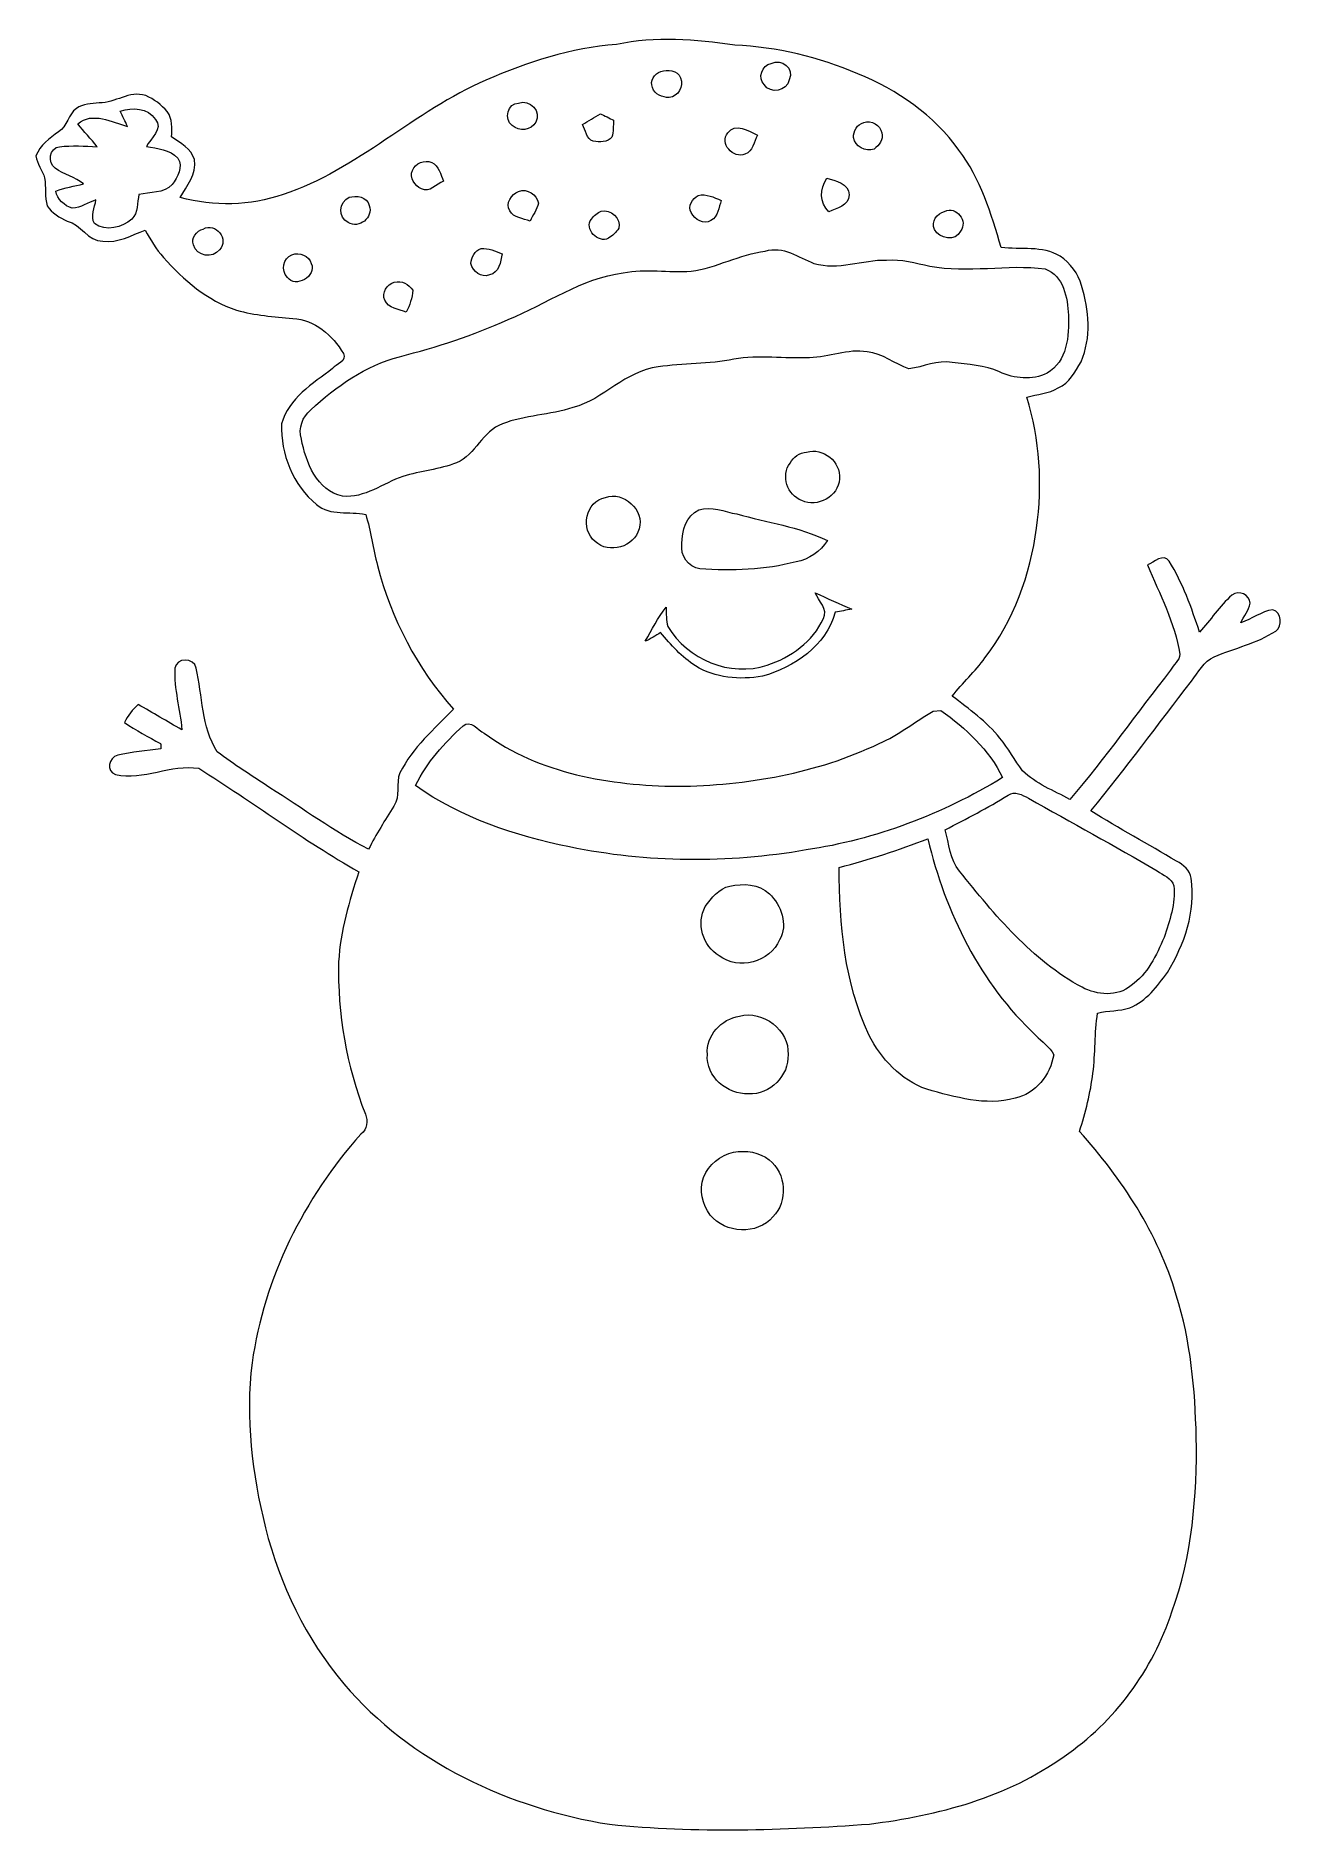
# Model space of a CAD drawing. Header units: centimetres. Extents: x -11.1 to 11.2, y -16.1 to 16.1.
import ezdxf

# ---------------------------------------------------------------- set-up
doc = ezdxf.new("R2010")
doc.units = ezdxf.units.CM
doc.header["$MEASUREMENT"] = 0
doc.layers.add('Layer 1', color=7, linetype='Continuous')

msp = doc.modelspace()

# ---------------------------------------------------------------- linework, layer by layer
at = {"layer": 'Layer 1', "color": 254, "lineweight": 9}
for points, knots in [([(-0.74753, 15.92525), (-0.04832, 16.07836), (0.66817, 16.01768), (1.36879, 15.91114), (1.36879, 15.91114), (2.12691, 15.88645), (2.87197, 15.69171), (3.57118, 15.40314), (3.57118, 15.40314), (4.27709, 15.11457), (4.93255, 14.6609), (5.37987, 14.03542), (5.37987, 14.03542), (5.76616, 13.52319), (5.95737, 12.90053), (6.13552, 12.2927), (6.13552, 12.2927), (6.48336, 12.25107), (6.87353, 12.32868), (7.18892, 12.13818), (7.18892, 12.13818), (7.37412, 12.01542), (7.51241, 11.82386), (7.57485, 11.61078), (7.57485, 11.61078), (7.70962, 11.17334), (7.75089, 10.67839), (7.56427, 10.25012), (7.56427, 10.25012), (7.4602, 10.07055), (7.35578, 9.86806), (7.15505, 9.77951), (7.15505, 9.77951), (6.98466, 9.67791), (6.7811, 9.67156), (6.59519, 9.61441), (6.59519, 9.61441), (6.82979, 8.85947), (6.876, 8.05302), (6.76876, 7.27161), (6.76876, 7.27161), (6.6534, 6.43941), (6.362, 5.6185), (5.84448, 4.94928), (5.84448, 4.94928), (5.66844, 4.70551), (5.44478, 4.50195), (5.25957, 4.26595), (5.25957, 4.26595), (5.56226, 4.0377), (5.87376, 3.81086), (6.11294, 3.51277), (6.11294, 3.51277), (6.26781, 3.33285), (6.37294, 3.1173), (6.51934, 2.93104), (6.51934, 2.93104), (6.76135, 2.70032), (7.07285, 2.57155), (7.36566, 2.41986), (7.36566, 2.41986), (8.00348, 3.1614), (8.56122, 3.96644), (9.16694, 4.73338), (9.16694, 4.73338), (9.21351, 4.82863), (9.32745, 4.90236), (9.3338, 5.01489), (9.3338, 5.01489), (9.24032, 5.5811), (8.97185, 6.09157), (8.75207, 6.61509), (8.75207, 6.61509), (8.86355, 6.65566), (9.03923, 6.8324), (9.13872, 6.68212), (9.13872, 6.68212), (9.38672, 6.29054), (9.53983, 5.84921), (9.68341, 5.41106), (9.68341, 5.41106), (9.88625, 5.62167), (10.03654, 5.88414), (10.26337, 6.07076), (10.26337, 6.07076), (10.39073, 6.17306), (10.57876, 6.07852), (10.59216, 5.92718), (10.59216, 5.92718), (10.56323, 5.79947), (10.4761, 5.6947), (10.41965, 5.57899), (10.41965, 5.57899), (10.61615, 5.64284), (10.78584, 5.78148), (10.99221, 5.81252), (10.99221, 5.81252), (11.15167, 5.77407), (11.17742, 5.51937), (11.04548, 5.43082), (11.04548, 5.43082), (10.7107, 5.2121), (10.31241, 5.12602), (9.94799, 4.97185), (9.94799, 4.97185), (9.75502, 4.89177), (9.66471, 4.68893), (9.53806, 4.53617), (9.53806, 4.53617), (8.94116, 3.76077), (8.3619, 2.9716), (7.74066, 2.2156), (7.74066, 2.2156), (8.24019, 1.89528), (8.76654, 1.61976), (9.27383, 1.31249), (9.27383, 1.31249), (9.39554, 1.25111), (9.51337, 1.14986), (9.53277, 1.00699), (9.53277, 1.00699), (9.6252, 0.41644), (9.41071, -0.17764), (9.11014, -0.67753), (9.11014, -0.67753), (8.92846, -0.92553), (8.73232, -1.19047), (8.43634, -1.30865), (8.43634, -1.30865), (8.25183, -1.37568), (8.04758, -1.34887), (7.86096, -1.40637), (7.86096, -1.40637), (7.80381, -1.76091), (7.8218, -2.12357), (7.77664, -2.47987), (7.77664, -2.47987), (7.73396, -2.83441), (7.64576, -3.1819), (7.53605, -3.52127), (7.53605, -3.52127), (8.29699, -4.37005), (8.94328, -5.34972), (9.26819, -6.45074), (9.26819, -6.45074), (9.52642, -7.27095), (9.60333, -8.13384), (9.6252, -8.98933), (9.6252, -8.98933), (9.64284, -10.04448), (9.55006, -11.11799), (9.18952, -12.11705), (9.18952, -12.11705), (8.84627, -13.15422), (8.16823, -14.08979), (7.25947, -14.70221), (7.25947, -14.70221), (6.24735, -15.43528), (5.00487, -15.7616), (3.78073, -15.9133), (3.78073, -15.9133), (2.2345, -16.02548), (0.67628, -16.07487), (-0.86853, -15.91788), (-0.86853, -15.91788), (-2.66276, -15.63213), (-4.433, -14.81157), (-5.6208, -13.4054), (-5.6208, -13.4054), (-6.30095, -12.60248), (-6.76803, -11.62987), (-7.02485, -10.61246), (-7.02485, -10.61246), (-7.26651, -9.65149), (-7.38539, -8.64784), (-7.26333, -7.66006), (-7.26333, -7.66006), (-7.04955, -6.13923), (-6.33482, -4.71295), (-5.31917, -3.56925), (-5.31917, -3.56925), (-5.20099, -3.48211), (-5.1897, -3.3403), (-5.23698, -3.21259), (-5.23698, -3.21259), (-5.57458, -2.34793), (-5.73792, -1.41519), (-5.7164, -0.48738), (-5.7164, -0.48738), (-5.68571, 0.06613), (-5.52343, 0.59988), (-5.35516, 1.12411), (-5.35516, 1.12411), (-6.34505, 1.68467), (-7.25592, 2.37082), (-8.21724, 2.97513), (-8.21724, 2.97513), (-8.71572, 3.05839), (-9.20784, 2.75077), (-9.70808, 2.86224), (-9.70808, 2.86224), (-9.88059, 2.91869), (-9.82908, 3.17234), (-9.66822, 3.20938), (-9.66822, 3.20938), (-9.41563, 3.27217), (-9.15281, 3.28593), (-8.89563, 3.3265), (-8.89563, 3.3265), (-8.89705, 3.34978), (-8.89916, 3.39705), (-8.90022, 3.42034), (-8.90022, 3.42034), (-9.12247, 3.53287), (-9.33872, 3.65599), (-9.54475, 3.79534), (-9.54475, 3.79534), (-9.48901, 3.92093), (-9.40293, 4.02747), (-9.30168, 4.11778), (-9.30168, 4.11778), (-9.04027, 3.96891), (-8.78345, 3.81298), (-8.52098, 3.66622), (-8.52098, 3.66622), (-8.5485, 4.03452), (-8.66739, 4.39295), (-8.6441, 4.76548), (-8.6441, 4.76548), (-8.62893, 4.95915), (-8.29309, 4.95986), (-8.26346, 4.76971), (-8.26346, 4.76971), (-8.15127, 4.27053), (-8.16891, 3.71808), (-7.88881, 3.27111), (-7.88881, 3.27111), (-7.58648, 3.03969), (-7.26016, 2.84143), (-6.94513, 2.62694), (-6.94513, 2.62694), (-6.35952, 2.25652), (-5.7986, 1.84236), (-5.17912, 1.52839), (-5.17912, 1.52839), (-5.04683, 1.79544), (-4.88526, 2.04627), (-4.72827, 2.29921), (-4.72827, 2.29921), (-4.6055, 2.47384), (-4.69934, 2.70632), (-4.61962, 2.89435), (-4.61962, 2.89435), (-4.39454, 3.34484), (-4.00613, 3.67963), (-3.6583, 4.03241), (-3.6583, 4.03241), (-4.31235, 4.76195), (-4.7759, 5.65272), (-5.01861, 6.60098), (-5.01861, 6.60098), (-5.10433, 6.90296), (-5.13608, 7.21834), (-5.23204, 7.51679), (-5.23204, 7.51679), (-5.52167, 7.58206), (-5.86633, 7.48187), (-6.10904, 7.696), (-6.10904, 7.696), (-6.53202, 8.03397), (-6.75533, 8.60476), (-6.73805, 9.13887), (-6.73805, 9.13887), (-6.61175, 9.59571), (-6.17607, 9.855), (-5.82435, 10.12841), (-5.82435, 10.12841), (-5.76262, 10.20425), (-5.55553, 10.26528), (-5.63103, 10.39793), (-5.63103, 10.39793), (-5.82365, 10.71931), (-6.14326, 11.00859), (-6.53696, 11.02305), (-6.53696, 11.02305), (-6.87457, 11.04916), (-7.21359, 11.08338), (-7.54167, 11.17122), (-7.54167, 11.17122), (-8.0652, 11.33949), (-8.48923, 11.71379), (-8.84942, 12.11702), (-8.84942, 12.11702), (-8.98348, 12.26095), (-9.07908, 12.43416), (-9.17609, 12.6035), (-9.17609, 12.6035), (-9.41845, 12.51283), (-9.66681, 12.36925), (-9.93457, 12.40382), (-9.93457, 12.40382), (-10.21114, 12.40559), (-10.31592, 12.7118), (-10.57203, 12.76401), (-10.57203, 12.76401), (-10.70574, 12.82857), (-10.84755, 12.90724), (-10.92658, 13.03706), (-10.92658, 13.03706), (-10.98161, 13.19757), (-10.94598, 13.37255), (-10.97632, 13.5373), (-10.97632, 13.5373), (-11.00807, 13.67629), (-11.11214, 13.78953), (-11.13013, 13.93241), (-11.13013, 13.93241), (-11.05605, 14.12079), (-10.88883, 14.25379), (-10.72514, 14.3628), (-10.72514, 14.3628), (-10.56745, 14.45946), (-10.55581, 14.67642), (-10.40623, 14.78155), (-10.40623, 14.78155), (-10.29052, 14.86939), (-10.13565, 14.85739), (-10.00018, 14.88103), (-10.00018, 14.88103), (-9.7109, 14.87327), (-9.46255, 15.10787), (-9.16692, 15.01015), (-9.16692, 15.01015), (-9.01981, 14.94841), (-8.88364, 14.84822), (-8.78204, 14.72475), (-8.78204, 14.72475), (-8.68326, 14.59493), (-8.69702, 14.42453), (-8.70337, 14.27143), (-8.70337, 14.27143), (-8.54991, 14.15607), (-8.34953, 14.06717), (-8.29662, 13.86503), (-8.29662, 13.86503), (-8.25182, 13.60503), (-8.43067, 13.39795), (-8.54815, 13.18664), (-8.54815, 13.18664), (-7.94666, 13.02436), (-7.30037, 13.03494), (-6.71088, 13.24202), (-6.71088, 13.24202), (-5.3735, 13.68017), (-4.3635, 14.73745), (-3.08045, 15.28813), (-3.08045, 15.28813), (-2.33891, 15.61128), (-1.55892, 15.86528), (-0.74753, 15.92525), (-0.74753, 15.92525), (-0.74753, 15.92525), (-0.74753, 15.92525), (-0.74753, 15.92525)], [0, 0, 0, 0, 0.01086957, 0.01086957, 0.01086957, 0.01086957, 0.02173913, 0.02173913, 0.02173913, 0.02173913, 0.0326087, 0.0326087, 0.0326087, 0.0326087, 0.04347826, 0.04347826, 0.04347826, 0.04347826, 0.05434783, 0.05434783, 0.05434783, 0.05434783, 0.06521739, 0.06521739, 0.06521739, 0.06521739, 0.07608696, 0.07608696, 0.07608696, 0.07608696, 0.08695652, 0.08695652, 0.08695652, 0.08695652, 0.09782609, 0.09782609, 0.09782609, 0.09782609, 0.10869565, 0.10869565, 0.10869565, 0.10869565, 0.11956522, 0.11956522, 0.11956522, 0.11956522, 0.13043478, 0.13043478, 0.13043478, 0.13043478, 0.14130435, 0.14130435, 0.14130435, 0.14130435, 0.15217391, 0.15217391, 0.15217391, 0.15217391, 0.16304348, 0.16304348, 0.16304348, 0.16304348, 0.17391304, 0.17391304, 0.17391304, 0.17391304, 0.18478261, 0.18478261, 0.18478261, 0.18478261, 0.19565217, 0.19565217, 0.19565217, 0.19565217, 0.20652174, 0.20652174, 0.20652174, 0.20652174, 0.2173913, 0.2173913, 0.2173913, 0.2173913, 0.22826087, 0.22826087, 0.22826087, 0.22826087, 0.23913043, 0.23913043, 0.23913043, 0.23913043, 0.25, 0.25, 0.25, 0.25, 0.26086957, 0.26086957, 0.26086957, 0.26086957, 0.27173913, 0.27173913, 0.27173913, 0.27173913, 0.2826087, 0.2826087, 0.2826087, 0.2826087, 0.29347826, 0.29347826, 0.29347826, 0.29347826, 0.30434783, 0.30434783, 0.30434783, 0.30434783, 0.31521739, 0.31521739, 0.31521739, 0.31521739, 0.32608696, 0.32608696, 0.32608696, 0.32608696, 0.33695652, 0.33695652, 0.33695652, 0.33695652, 0.34782609, 0.34782609, 0.34782609, 0.34782609, 0.35869565, 0.35869565, 0.35869565, 0.35869565, 0.36956522, 0.36956522, 0.36956522, 0.36956522, 0.38043478, 0.38043478, 0.38043478, 0.38043478, 0.39130435, 0.39130435, 0.39130435, 0.39130435, 0.40217391, 0.40217391, 0.40217391, 0.40217391, 0.41304348, 0.41304348, 0.41304348, 0.41304348, 0.42391304, 0.42391304, 0.42391304, 0.42391304, 0.43478261, 0.43478261, 0.43478261, 0.43478261, 0.44565217, 0.44565217, 0.44565217, 0.44565217, 0.45652174, 0.45652174, 0.45652174, 0.45652174, 0.4673913, 0.4673913, 0.4673913, 0.4673913, 0.47826087, 0.47826087, 0.47826087, 0.47826087, 0.48913043, 0.48913043, 0.48913043, 0.48913043, 0.5, 0.5, 0.5, 0.5, 0.51086957, 0.51086957, 0.51086957, 0.51086957, 0.52173913, 0.52173913, 0.52173913, 0.52173913, 0.5326087, 0.5326087, 0.5326087, 0.5326087, 0.54347826, 0.54347826, 0.54347826, 0.54347826, 0.55434783, 0.55434783, 0.55434783, 0.55434783, 0.56521739, 0.56521739, 0.56521739, 0.56521739, 0.57608696, 0.57608696, 0.57608696, 0.57608696, 0.58695652, 0.58695652, 0.58695652, 0.58695652, 0.59782609, 0.59782609, 0.59782609, 0.59782609, 0.60869565, 0.60869565, 0.60869565, 0.60869565, 0.61956522, 0.61956522, 0.61956522, 0.61956522, 0.63043478, 0.63043478, 0.63043478, 0.63043478, 0.64130435, 0.64130435, 0.64130435, 0.64130435, 0.65217391, 0.65217391, 0.65217391, 0.65217391, 0.66304348, 0.66304348, 0.66304348, 0.66304348, 0.67391304, 0.67391304, 0.67391304, 0.67391304, 0.68478261, 0.68478261, 0.68478261, 0.68478261, 0.69565217, 0.69565217, 0.69565217, 0.69565217, 0.70652174, 0.70652174, 0.70652174, 0.70652174, 0.7173913, 0.7173913, 0.7173913, 0.7173913, 0.72826087, 0.72826087, 0.72826087, 0.72826087, 0.73913043, 0.73913043, 0.73913043, 0.73913043, 0.75, 0.75, 0.75, 0.75, 0.76086957, 0.76086957, 0.76086957, 0.76086957, 0.77173913, 0.77173913, 0.77173913, 0.77173913, 0.7826087, 0.7826087, 0.7826087, 0.7826087, 0.79347826, 0.79347826, 0.79347826, 0.79347826, 0.80434783, 0.80434783, 0.80434783, 0.80434783, 0.81521739, 0.81521739, 0.81521739, 0.81521739, 0.82608696, 0.82608696, 0.82608696, 0.82608696, 0.83695652, 0.83695652, 0.83695652, 0.83695652, 0.84782609, 0.84782609, 0.84782609, 0.84782609, 0.85869565, 0.85869565, 0.85869565, 0.85869565, 0.86956522, 0.86956522, 0.86956522, 0.86956522, 0.88043478, 0.88043478, 0.88043478, 0.88043478, 0.89130435, 0.89130435, 0.89130435, 0.89130435, 0.90217391, 0.90217391, 0.90217391, 0.90217391, 0.91304348, 0.91304348, 0.91304348, 0.91304348, 0.92391304, 0.92391304, 0.92391304, 0.92391304, 0.93478261, 0.93478261, 0.93478261, 0.93478261, 0.94565217, 0.94565217, 0.94565217, 0.94565217, 0.95652174, 0.95652174, 0.95652174, 0.95652174, 0.9673913, 0.9673913, 0.9673913, 0.9673913, 0.97826087, 0.97826087, 0.97826087, 0.97826087, 1, 1, 1, 1]), ([(0.04552, 15.44442), (-0.06278, 15.39855), (-0.16121, 15.28249), (-0.09983, 15.15302), (-0.09983, 15.15302), (-0.06561, 15.02955), (0.07833, 14.97416), (0.1958, 14.97804), (0.1958, 14.97804), (0.35949, 14.98863), (0.46673, 15.17842), (0.39759, 15.32976), (0.39759, 15.32976), (0.3475, 15.46558), (0.16405, 15.48322), (0.04552, 15.44442), (0.04552, 15.44442), (0.04552, 15.44442), (0.04552, 15.44442), (0.04552, 15.44442)], [0, 0, 0, 0, 0.16666667, 0.16666667, 0.16666667, 0.16666667, 0.33333333, 0.33333333, 0.33333333, 0.33333333, 0.5, 0.5, 0.5, 0.5, 0.66666667, 0.66666667, 0.66666667, 0.66666667, 1, 1, 1, 1]), ([(2.01931, 15.58729), (1.86127, 15.5506), (1.77342, 15.32835), (1.89443, 15.20735), (1.89443, 15.20735), (2.00873, 15.03413), (2.30153, 15.08776), (2.34598, 15.29272), (2.34598, 15.29272), (2.44758, 15.49698), (2.2017, 15.68148), (2.01931, 15.58729), (2.01931, 15.58729), (2.01931, 15.58729), (2.01931, 15.58729), (2.01931, 15.58729)], [0, 0, 0, 0, 0.2, 0.2, 0.2, 0.2, 0.4, 0.4, 0.4, 0.4, 0.6, 0.6, 0.6, 0.6, 1, 1, 1, 1]), ([(-9.62095, 14.73251), (-9.58038, 14.64008), (-9.53593, 14.54977), (-9.49218, 14.45875), (-9.49218, 14.45875), (-9.7744, 14.53566), (-10.11483, 14.72898), (-10.38153, 14.50779), (-10.38153, 14.50779), (-10.27217, 14.36492), (-10.14553, 14.23686), (-10.03405, 14.0961), (-10.03405, 14.0961), (-10.25842, 14.1095), (-10.48455, 14.1215), (-10.70821, 14.09539), (-10.70821, 14.09539), (-10.89024, 14.08446), (-10.92834, 13.80188), (-10.78547, 13.71122), (-10.78547, 13.71122), (-10.62707, 13.59974), (-10.43375, 13.55106), (-10.27747, 13.43499), (-10.27747, 13.43499), (-10.44186, 13.38313), (-10.61754, 13.37043), (-10.77629, 13.302), (-10.77629, 13.302), (-10.7516, 13.15453), (-10.6179, 13.03671), (-10.47996, 12.99508), (-10.47996, 12.99508), (-10.32862, 13.00249), (-10.1995, 13.09527), (-10.06015, 13.14536), (-10.06015, 13.14536), (-10.07215, 13.00743), (-10.16387, 12.85079), (-10.08167, 12.72062), (-10.08167, 12.72062), (-9.8813, 12.57457), (-9.58955, 12.649), (-9.41387, 12.8014), (-9.41387, 12.8014), (-9.29851, 12.91465), (-9.32144, 13.09809), (-9.28828, 13.24132), (-9.28828, 13.24132), (-9.09143, 13.28859), (-8.84166, 13.25649), (-8.69138, 13.41877), (-8.69138, 13.41877), (-8.60389, 13.55035), (-8.48994, 13.73521), (-8.5933, 13.89043), (-8.5933, 13.89043), (-8.73124, 14.05235), (-8.96055, 14.06329), (-9.15493, 14.09927), (-9.15493, 14.09927), (-9.0819, 14.24956), (-8.84483, 14.4136), (-8.99159, 14.58505), (-8.99159, 14.58505), (-9.13588, 14.7953), (-9.39834, 14.80095), (-9.62095, 14.73251), (-9.62095, 14.73251), (-9.62095, 14.73251), (-9.62095, 14.73251), (-9.62095, 14.73251)], [0, 0, 0, 0, 0.05263158, 0.05263158, 0.05263158, 0.05263158, 0.10526316, 0.10526316, 0.10526316, 0.10526316, 0.15789474, 0.15789474, 0.15789474, 0.15789474, 0.21052632, 0.21052632, 0.21052632, 0.21052632, 0.26315789, 0.26315789, 0.26315789, 0.26315789, 0.31578947, 0.31578947, 0.31578947, 0.31578947, 0.36842105, 0.36842105, 0.36842105, 0.36842105, 0.42105263, 0.42105263, 0.42105263, 0.42105263, 0.47368421, 0.47368421, 0.47368421, 0.47368421, 0.52631579, 0.52631579, 0.52631579, 0.52631579, 0.57894737, 0.57894737, 0.57894737, 0.57894737, 0.63157895, 0.63157895, 0.63157895, 0.63157895, 0.68421053, 0.68421053, 0.68421053, 0.68421053, 0.73684211, 0.73684211, 0.73684211, 0.73684211, 0.78947368, 0.78947368, 0.78947368, 0.78947368, 0.84210526, 0.84210526, 0.84210526, 0.84210526, 0.89473684, 0.89473684, 0.89473684, 0.89473684, 1, 1, 1, 1]), ([(-2.4966, 14.87821), (-2.69415, 14.88209), (-2.76365, 14.58082), (-2.61019, 14.47533), (-2.61019, 14.47533), (-2.49025, 14.36174), (-2.26447, 14.38538), (-2.18933, 14.53848), (-2.18933, 14.53848), (-2.07573, 14.71946), (-2.30116, 14.95723), (-2.4966, 14.87821), (-2.4966, 14.87821), (-2.4966, 14.87821), (-2.4966, 14.87821), (-2.4966, 14.87821)], [0, 0, 0, 0, 0.2, 0.2, 0.2, 0.2, 0.4, 0.4, 0.4, 0.4, 0.6, 0.6, 0.6, 0.6, 1, 1, 1, 1]), ([(-1.35219, 14.49192), (-1.29892, 14.39737), (-1.28622, 14.23368), (-1.15992, 14.19664), (-1.15992, 14.19664), (-1.0488, 14.173), (-0.90628, 14.17406), (-0.82761, 14.2679), (-0.82761, 14.2679), (-0.79656, 14.36562), (-0.80609, 14.4704), (-0.79692, 14.57129), (-0.79692, 14.57129), (-0.85618, 14.60022), (-0.97436, 14.65807), (-1.03363, 14.687), (-1.03363, 14.687), (-1.14193, 14.62527), (-1.24741, 14.55824), (-1.35219, 14.49192), (-1.35219, 14.49192), (-1.35219, 14.49192), (-1.35219, 14.49192), (-1.35219, 14.49192)], [0, 0, 0, 0, 0.14285714, 0.14285714, 0.14285714, 0.14285714, 0.28571429, 0.28571429, 0.28571429, 0.28571429, 0.42857143, 0.42857143, 0.42857143, 0.42857143, 0.57142857, 0.57142857, 0.57142857, 0.57142857, 0.71428571, 0.71428571, 0.71428571, 0.71428571, 1, 1, 1, 1]), ([(1.24637, 14.34551), (1.08339, 14.15431), (1.34621, 13.87526), (1.55294, 13.96522), (1.55294, 13.96522), (1.69722, 14.00649), (1.7138, 14.19382), (1.77378, 14.30142), (1.77378, 14.30142), (1.62667, 14.37903), (1.37443, 14.53037), (1.24637, 14.34551), (1.24637, 14.34551), (1.24637, 14.34551), (1.24637, 14.34551), (1.24637, 14.34551)], [0, 0, 0, 0, 0.2, 0.2, 0.2, 0.2, 0.4, 0.4, 0.4, 0.4, 0.6, 0.6, 0.6, 0.6, 1, 1, 1, 1]), ([(3.67631, 14.5286), (3.55883, 14.50003), (3.48934, 14.3762), (3.49286, 14.2612), (3.49286, 14.2612), (3.51791, 14.09927), (3.707, 14.00297), (3.86081, 14.05518), (3.86081, 14.05518), (3.95253, 14.11515), (4.03932, 14.22804), (3.9998, 14.34304), (3.9998, 14.34304), (3.97229, 14.48345), (3.81601, 14.57588), (3.67631, 14.5286), (3.67631, 14.5286), (3.67631, 14.5286), (3.67631, 14.5286), (3.67631, 14.5286)], [0, 0, 0, 0, 0.16666667, 0.16666667, 0.16666667, 0.16666667, 0.33333333, 0.33333333, 0.33333333, 0.33333333, 0.5, 0.5, 0.5, 0.5, 0.66666667, 0.66666667, 0.66666667, 0.66666667, 1, 1, 1, 1]), ([(-4.3956, 13.67206), (-4.45663, 13.54224), (-4.35362, 13.39583), (-4.23544, 13.34221), (-4.23544, 13.34221), (-4.08833, 13.26495), (-3.96415, 13.43358), (-3.83857, 13.48191), (-3.83857, 13.48191), (-3.89783, 13.58916), (-3.91512, 13.76449), (-4.04988, 13.81423), (-4.04988, 13.81423), (-4.18252, 13.87103), (-4.34339, 13.80188), (-4.3956, 13.67206), (-4.3956, 13.67206), (-4.3956, 13.67206), (-4.3956, 13.67206), (-4.3956, 13.67206)], [0, 0, 0, 0, 0.16666667, 0.16666667, 0.16666667, 0.16666667, 0.33333333, 0.33333333, 0.33333333, 0.33333333, 0.5, 0.5, 0.5, 0.5, 0.66666667, 0.66666667, 0.66666667, 0.66666667, 1, 1, 1, 1]), ([(3.01555, 13.53307), (2.88609, 13.33904), (2.88291, 13.10232), (3.05118, 12.92982), (3.05118, 12.92982), (3.18348, 12.98979), (3.41666, 13.04553), (3.41525, 13.23532), (3.41525, 13.23532), (3.4149, 13.43923), (3.16372, 13.49038), (3.01555, 13.53307), (3.01555, 13.53307), (3.01555, 13.53307), (3.01555, 13.53307), (3.01555, 13.53307)], [0, 0, 0, 0, 0.2, 0.2, 0.2, 0.2, 0.4, 0.4, 0.4, 0.4, 0.6, 0.6, 0.6, 0.6, 1, 1, 1, 1]), ([(-5.52978, 13.19087), (-5.70935, 13.10515), (-5.7284, 12.83068), (-5.54636, 12.73826), (-5.54636, 12.73826), (-5.34881, 12.62184), (-5.09304, 12.82892), (-5.16713, 13.04623), (-5.16713, 13.04623), (-5.20346, 13.20004), (-5.40137, 13.23038), (-5.52978, 13.19087), (-5.52978, 13.19087), (-5.52978, 13.19087), (-5.52978, 13.19087), (-5.52978, 13.19087)], [0, 0, 0, 0, 0.2, 0.2, 0.2, 0.2, 0.4, 0.4, 0.4, 0.4, 0.6, 0.6, 0.6, 0.6, 1, 1, 1, 1]), ([(-2.4966, 13.29459), (-2.62677, 13.24978), (-2.73755, 13.08116), (-2.6557, 12.95063), (-2.6557, 12.95063), (-2.58444, 12.82257), (-2.41087, 12.81481), (-2.29269, 12.76401), (-2.29269, 12.76401), (-2.24613, 12.87267), (-2.16358, 12.96968), (-2.141, 13.08751), (-2.141, 13.08751), (-2.17381, 13.23708), (-2.34032, 13.36126), (-2.4966, 13.29459), (-2.4966, 13.29459), (-2.4966, 13.29459), (-2.4966, 13.29459), (-2.4966, 13.29459)], [0, 0, 0, 0, 0.16666667, 0.16666667, 0.16666667, 0.16666667, 0.33333333, 0.33333333, 0.33333333, 0.33333333, 0.5, 0.5, 0.5, 0.5, 0.66666667, 0.66666667, 0.66666667, 0.66666667, 1, 1, 1, 1]), ([(0.71403, 13.2265), (0.61702, 13.16441), (0.51542, 13.03142), (0.59127, 12.91676), (0.59127, 12.91676), (0.65477, 12.79858), (0.81457, 12.6871), (0.94369, 12.77777), (0.94369, 12.77777), (1.07563, 12.84303), (1.08621, 13.01378), (1.12643, 13.13443), (1.12643, 13.13443), (0.99731, 13.19299), (0.86185, 13.25613), (0.71403, 13.2265), (0.71403, 13.2265), (0.71403, 13.2265), (0.71403, 13.2265), (0.71403, 13.2265)], [0, 0, 0, 0, 0.16666667, 0.16666667, 0.16666667, 0.16666667, 0.33333333, 0.33333333, 0.33333333, 0.33333333, 0.5, 0.5, 0.5, 0.5, 0.66666667, 0.66666667, 0.66666667, 0.66666667, 1, 1, 1, 1]), ([(-1.01705, 12.94216), (-1.09007, 12.91676), (-1.15181, 12.86455), (-1.1945, 12.8007), (-1.1945, 12.8007), (-1.32785, 12.63031), (-1.07279, 12.35655), (-0.8897, 12.45956), (-0.8897, 12.45956), (-0.81561, 12.50507), (-0.75352, 12.56434), (-0.70449, 12.63772), (-0.70449, 12.63772), (-0.6611, 12.81234), (-0.85018, 12.98908), (-1.01705, 12.94216), (-1.01705, 12.94216), (-1.01705, 12.94216), (-1.01705, 12.94216), (-1.01705, 12.94216)], [0, 0, 0, 0, 0.16666667, 0.16666667, 0.16666667, 0.16666667, 0.33333333, 0.33333333, 0.33333333, 0.33333333, 0.5, 0.5, 0.5, 0.5, 0.66666667, 0.66666667, 0.66666667, 0.66666667, 1, 1, 1, 1]), ([(5.12411, 12.93899), (4.99005, 12.90265), (4.87434, 12.76401), (4.94207, 12.61443), (4.94207, 12.61443), (5.02921, 12.4458), (5.31884, 12.39571), (5.4088, 12.5855), (5.4088, 12.5855), (5.54815, 12.75625), (5.33472, 13.04553), (5.12411, 12.93899), (5.12411, 12.93899), (5.12411, 12.93899), (5.12411, 12.93899), (5.12411, 12.93899)], [0, 0, 0, 0, 0.2, 0.2, 0.2, 0.2, 0.4, 0.4, 0.4, 0.4, 0.6, 0.6, 0.6, 0.6, 1, 1, 1, 1]), ([(-8.14069, 12.62325), (-8.25605, 12.59362), (-8.36365, 12.46097), (-8.31179, 12.34032), (-8.31179, 12.34032), (-8.25428, 12.13783), (-7.96995, 12.08491), (-7.844, 12.25425), (-7.844, 12.25425), (-7.67185, 12.43205), (-7.91068, 12.75343), (-8.14069, 12.62325), (-8.14069, 12.62325), (-8.14069, 12.62325), (-8.14069, 12.62325), (-8.14069, 12.62325)], [0, 0, 0, 0, 0.2, 0.2, 0.2, 0.2, 0.4, 0.4, 0.4, 0.4, 0.6, 0.6, 0.6, 0.6, 1, 1, 1, 1]), ([(1.91524, 12.22885), (1.45769, 12.16887), (1.04635, 11.93145), (0.5895, 11.86937), (0.5895, 11.86937), (0.18487, 11.83973), (-0.2233, 11.91981), (-0.62511, 11.8415), (-0.62511, 11.8415), (-1.37335, 11.73884), (-1.99742, 11.28552), (-2.68287, 11.00718), (-2.68287, 11.00718), (-3.30622, 10.7186), (-3.96274, 10.51188), (-4.62667, 10.34007), (-4.62667, 10.34007), (-5.23415, 10.1845), (-5.75803, 9.80738), (-6.21382, 9.38898), (-6.21382, 9.38898), (-6.36269, 9.26163), (-6.44242, 9.06196), (-6.3828, 8.86546), (-6.3828, 8.86546), (-6.30378, 8.45307), (-6.10516, 7.93872), (-5.64549, 7.84276), (-5.64549, 7.84276), (-5.25073, 7.80466), (-4.923, 8.07559), (-4.56635, 8.19765), (-4.56635, 8.19765), (-4.25096, 8.29714), (-3.91441, 8.31866), (-3.60573, 8.44319), (-3.60573, 8.44319), (-3.2593, 8.58465), (-3.14642, 9.01222), (-2.78729, 9.1364), (-2.78729, 9.1364), (-2.38371, 9.29797), (-1.93498, 9.28985), (-1.5247, 9.43238), (-1.5247, 9.43238), (-0.96731, 9.57067), (-0.58631, 10.09031), (-0.00211, 10.15698), (-0.00211, 10.15698), (0.44769, 10.2226), (0.90665, 10.20178), (1.35397, 10.29315), (1.35397, 10.29315), (1.80129, 10.37994), (2.25814, 10.29527), (2.7097, 10.32208), (2.7097, 10.32208), (3.05683, 10.32208), (3.3895, 10.48965), (3.73945, 10.42403), (3.73945, 10.42403), (4.01568, 10.40252), (4.23158, 10.20813), (4.48628, 10.12453), (4.48628, 10.12453), (4.74558, 10.15275), (4.99358, 10.28645), (5.26028, 10.236), (5.26028, 10.236), (5.54497, 10.20037), (5.8406, 10.19155), (6.10518, 10.06808), (6.10518, 10.06808), (6.36941, 9.94532), (6.69009, 9.91215), (6.95714, 10.04656), (6.95714, 10.04656), (7.3138, 10.25082), (7.35754, 10.71543), (7.33673, 11.08444), (7.33673, 11.08444), (7.32897, 11.39065), (7.24959, 11.79034), (6.92363, 11.90923), (6.92363, 11.90923), (6.23818, 12.00413), (5.54038, 11.82668), (4.85811, 11.96179), (4.85811, 11.96179), (4.602, 12.00695), (4.34976, 12.09444), (4.08623, 12.06904), (4.08623, 12.06904), (3.65091, 12.07821), (3.22017, 11.88101), (2.78695, 12.00907), (2.78695, 12.00907), (2.50544, 12.11948), (2.23733, 12.32621), (1.91524, 12.22885), (1.91524, 12.22885), (1.91524, 12.22885), (1.91524, 12.22885), (1.91524, 12.22885)], [0, 0, 0, 0, 0.03703704, 0.03703704, 0.03703704, 0.03703704, 0.07407407, 0.07407407, 0.07407407, 0.07407407, 0.11111111, 0.11111111, 0.11111111, 0.11111111, 0.14814815, 0.14814815, 0.14814815, 0.14814815, 0.18518519, 0.18518519, 0.18518519, 0.18518519, 0.22222222, 0.22222222, 0.22222222, 0.22222222, 0.25925926, 0.25925926, 0.25925926, 0.25925926, 0.2962963, 0.2962963, 0.2962963, 0.2962963, 0.33333333, 0.33333333, 0.33333333, 0.33333333, 0.37037037, 0.37037037, 0.37037037, 0.37037037, 0.40740741, 0.40740741, 0.40740741, 0.40740741, 0.44444444, 0.44444444, 0.44444444, 0.44444444, 0.48148148, 0.48148148, 0.48148148, 0.48148148, 0.51851852, 0.51851852, 0.51851852, 0.51851852, 0.55555556, 0.55555556, 0.55555556, 0.55555556, 0.59259259, 0.59259259, 0.59259259, 0.59259259, 0.62962963, 0.62962963, 0.62962963, 0.62962963, 0.66666667, 0.66666667, 0.66666667, 0.66666667, 0.7037037, 0.7037037, 0.7037037, 0.7037037, 0.74074074, 0.74074074, 0.74074074, 0.74074074, 0.77777778, 0.77777778, 0.77777778, 0.77777778, 0.81481481, 0.81481481, 0.81481481, 0.81481481, 0.85185185, 0.85185185, 0.85185185, 0.85185185, 0.88888889, 0.88888889, 0.88888889, 0.88888889, 0.92592593, 0.92592593, 0.92592593, 0.92592593, 1, 1, 1, 1]), ([(-3.16829, 12.27294), (-3.278, 12.23555), (-3.34644, 12.11596), (-3.34997, 12.00448), (-3.34997, 12.00448), (-3.31187, 11.86795), (-3.17182, 11.74201), (-3.018, 11.8034), (-3.018, 11.8034), (-2.84691, 11.83479), (-2.81339, 12.04399), (-2.79046, 12.18193), (-2.79046, 12.18193), (-2.91147, 12.22955), (-3.03423, 12.28212), (-3.16829, 12.27294), (-3.16829, 12.27294), (-3.16829, 12.27294), (-3.16829, 12.27294), (-3.16829, 12.27294)], [0, 0, 0, 0, 0.16666667, 0.16666667, 0.16666667, 0.16666667, 0.33333333, 0.33333333, 0.33333333, 0.33333333, 0.5, 0.5, 0.5, 0.5, 0.66666667, 0.66666667, 0.66666667, 0.66666667, 1, 1, 1, 1]), ([(-6.55143, 12.16499), (-6.71229, 12.09797), (-6.75075, 11.88383), (-6.63257, 11.7593), (-6.63257, 11.7593), (-6.49004, 11.55575), (-6.10128, 11.78152), (-6.20429, 12.0066), (-6.20429, 12.0066), (-6.24557, 12.14665), (-6.41631, 12.21544), (-6.55143, 12.16499), (-6.55143, 12.16499), (-6.55143, 12.16499), (-6.55143, 12.16499), (-6.55143, 12.16499)], [0, 0, 0, 0, 0.2, 0.2, 0.2, 0.2, 0.4, 0.4, 0.4, 0.4, 0.6, 0.6, 0.6, 0.6, 1, 1, 1, 1]), ([(-4.7198, 11.67075), (-4.84998, 11.63653), (-4.95087, 11.48131), (-4.88984, 11.35184), (-4.88984, 11.35184), (-4.82952, 11.20262), (-4.63408, 11.19062), (-4.50849, 11.13841), (-4.50849, 11.13841), (-4.44111, 11.26118), (-4.40125, 11.39135), (-4.38925, 11.52893), (-4.38925, 11.52893), (-4.45804, 11.63618), (-4.58787, 11.71026), (-4.7198, 11.67075), (-4.7198, 11.67075), (-4.7198, 11.67075), (-4.7198, 11.67075), (-4.7198, 11.67075)], [0, 0, 0, 0, 0.16666667, 0.16666667, 0.16666667, 0.16666667, 0.33333333, 0.33333333, 0.33333333, 0.33333333, 0.5, 0.5, 0.5, 0.5, 0.66666667, 0.66666667, 0.66666667, 0.66666667, 1, 1, 1, 1]), ([(2.65537, 8.63263), (2.53295, 8.61817), (2.41583, 8.54902), (2.35833, 8.43754), (2.35833, 8.43754), (2.19182, 8.21459), (2.30894, 7.85758), (2.56823, 7.76585), (2.56823, 7.76585), (2.84657, 7.63392), (3.22722, 7.83817), (3.24204, 8.15356), (3.24204, 8.15356), (3.27132, 8.45906), (2.94888, 8.72047), (2.65537, 8.63263), (2.65537, 8.63263), (2.65537, 8.63263), (2.65537, 8.63263), (2.65537, 8.63263)], [0, 0, 0, 0, 0.16666667, 0.16666667, 0.16666667, 0.16666667, 0.33333333, 0.33333333, 0.33333333, 0.33333333, 0.5, 0.5, 0.5, 0.5, 0.66666667, 0.66666667, 0.66666667, 0.66666667, 1, 1, 1, 1]), ([(-0.94297, 7.82124), (-1.29751, 7.75633), (-1.40369, 7.24762), (-1.12641, 7.03455), (-1.12641, 7.03455), (-0.87876, 6.79995), (-0.42756, 6.93577), (-0.34148, 7.25962), (-0.34148, 7.25962), (-0.2367, 7.59511), (-0.62123, 7.93766), (-0.94297, 7.82124), (-0.94297, 7.82124), (-0.94297, 7.82124), (-0.94297, 7.82124), (-0.94297, 7.82124)], [0, 0, 0, 0, 0.2, 0.2, 0.2, 0.2, 0.4, 0.4, 0.4, 0.4, 0.6, 0.6, 0.6, 0.6, 1, 1, 1, 1]), ([(0.72779, 7.59723), (0.49743, 7.49774), (0.42264, 7.22011), (0.4237, 6.9908), (0.4237, 6.9908), (0.39265, 6.78725), (0.53941, 6.57205), (0.74613, 6.54701), (0.74613, 6.54701), (1.32081, 6.50185), (1.90713, 6.52372), (2.46804, 6.66872), (2.46804, 6.66872), (2.69947, 6.71493), (2.9009, 6.84757), (3.02825, 7.04866), (3.02825, 7.04866), (2.51778, 7.29701), (1.94946, 7.37709), (1.40653, 7.52526), (1.40653, 7.52526), (1.18358, 7.56512), (0.95568, 7.67025), (0.72779, 7.59723), (0.72779, 7.59723), (0.72779, 7.59723), (0.72779, 7.59723), (0.72779, 7.59723)], [0, 0, 0, 0, 0.125, 0.125, 0.125, 0.125, 0.25, 0.25, 0.25, 0.25, 0.375, 0.375, 0.375, 0.375, 0.5, 0.5, 0.5, 0.5, 0.625, 0.625, 0.625, 0.625, 0.75, 0.75, 0.75, 0.75, 1, 1, 1, 1]), ([(2.80777, 6.1145), (2.87162, 5.9681), (3.04484, 5.82487), (2.95558, 5.65413), (2.95558, 5.65413), (2.7679, 5.24526), (2.36962, 4.95386), (1.94734, 4.82122), (1.94734, 4.82122), (1.28977, 4.60003), (0.52071, 4.92105), (0.17428, 5.50984), (0.17428, 5.50984), (0.13583, 5.62097), (0.15065, 5.74126), (0.14112, 5.85627), (0.14112, 5.85627), (-0.00669, 5.6693), (-0.11217, 5.4534), (-0.23, 5.24737), (-0.23, 5.24737), (-0.1351, 5.29112), (-0.0455, 5.34545), (0.04199, 5.4026), (0.04199, 5.4026), (0.23179, 5.18634), (0.41911, 4.96127), (0.66782, 4.80887), (0.66782, 4.80887), (1.01989, 4.58486), (1.46298, 4.55311), (1.8662, 4.62296), (1.8662, 4.62296), (2.43347, 4.77994), (3.00497, 5.174), (3.16831, 5.76666), (3.16831, 5.76666), (3.26955, 5.78465), (3.35845, 5.80758), (3.46535, 5.82064), (3.46535, 5.82064), (3.2438, 5.91448), (3.02755, 6.01819), (2.80777, 6.1145), (2.80777, 6.1145), (2.80777, 6.1145), (2.80777, 6.1145), (2.80777, 6.1145)], [0, 0, 0, 0, 0.07692308, 0.07692308, 0.07692308, 0.07692308, 0.15384615, 0.15384615, 0.15384615, 0.15384615, 0.23076923, 0.23076923, 0.23076923, 0.23076923, 0.30769231, 0.30769231, 0.30769231, 0.30769231, 0.38461538, 0.38461538, 0.38461538, 0.38461538, 0.46153846, 0.46153846, 0.46153846, 0.46153846, 0.53846154, 0.53846154, 0.53846154, 0.53846154, 0.61538462, 0.61538462, 0.61538462, 0.61538462, 0.69230769, 0.69230769, 0.69230769, 0.69230769, 0.76923077, 0.76923077, 0.76923077, 0.76923077, 0.84615385, 0.84615385, 0.84615385, 0.84615385, 1, 1, 1, 1]), ([(4.91879, 3.99925), (4.59494, 3.80875), (4.29931, 3.5678), (3.95218, 3.41681), (3.95218, 3.41681), (2.83176, 2.88482), (1.58045, 2.66751), (0.34714, 2.65305), (0.34714, 2.65305), (-0.85442, 2.66927), (-2.12371, 2.87424), (-3.1122, 3.60449), (-3.1122, 3.60449), (-3.22297, 3.65317), (-3.35843, 3.85496), (-3.4879, 3.73607), (-3.4879, 3.73607), (-3.82657, 3.43057), (-4.13666, 3.08026), (-4.34127, 2.66927), (-4.34127, 2.66927), (-3.52953, 2.08155), (-2.55904, 1.77145), (-1.58784, 1.56896), (-1.58784, 1.56896), (-0.19684, 1.28074), (1.24673, 1.27086), (2.64549, 1.51428), (2.64549, 1.51428), (3.88903, 1.7009), (5.08636, 2.15316), (6.15775, 2.80862), (6.15775, 2.80862), (5.92385, 3.31133), (5.4977, 3.69198), (5.05743, 4.0123), (5.05743, 4.0123), (5.05743, 4.0123), (4.91879, 3.99925), (4.91879, 3.99925), (4.91879, 3.99925), (4.91879, 3.99925), (4.91879, 3.99925), (4.91879, 3.99925)], [0, 0, 0, 0, 0.08333333, 0.08333333, 0.08333333, 0.08333333, 0.16666667, 0.16666667, 0.16666667, 0.16666667, 0.25, 0.25, 0.25, 0.25, 0.33333333, 0.33333333, 0.33333333, 0.33333333, 0.41666667, 0.41666667, 0.41666667, 0.41666667, 0.5, 0.5, 0.5, 0.5, 0.58333333, 0.58333333, 0.58333333, 0.58333333, 0.66666667, 0.66666667, 0.66666667, 0.66666667, 0.75, 0.75, 0.75, 0.75, 0.83333333, 0.83333333, 0.83333333, 0.83333333, 1, 1, 1, 1]), ([(6.26005, 2.49289), (5.89634, 2.26817), (5.51534, 2.07379), (5.13645, 1.87517), (5.13645, 1.87517), (5.20278, 1.62364), (5.21971, 1.34283), (5.38975, 1.13399), (5.38975, 1.13399), (6.0251, 0.35294), (6.67739, -0.45987), (7.58262, -0.94247), (7.58262, -0.94247), (7.85108, -1.08217), (8.21726, -1.11921), (8.46068, -0.91107), (8.46068, -0.91107), (8.75031, -0.70646), (8.91612, -0.37273), (9.04805, -0.05205), (9.04805, -0.05205), (9.14754, 0.24499), (9.26113, 0.55543), (9.22268, 0.87434), (9.22268, 0.87434), (9.18423, 1.01404), (9.02865, 1.06519), (8.92282, 1.14104), (8.92282, 1.14104), (8.16435, 1.5873), (7.39035, 2.00676), (6.62412, 2.43926), (6.62412, 2.43926), (6.5137, 2.49782), (6.37894, 2.58002), (6.26005, 2.49289), (6.26005, 2.49289), (6.26005, 2.49289), (6.26005, 2.49289), (6.26005, 2.49289)], [0, 0, 0, 0, 0.09090909, 0.09090909, 0.09090909, 0.09090909, 0.18181818, 0.18181818, 0.18181818, 0.18181818, 0.27272727, 0.27272727, 0.27272727, 0.27272727, 0.36363636, 0.36363636, 0.36363636, 0.36363636, 0.45454545, 0.45454545, 0.45454545, 0.45454545, 0.54545455, 0.54545455, 0.54545455, 0.54545455, 0.63636364, 0.63636364, 0.63636364, 0.63636364, 0.72727273, 0.72727273, 0.72727273, 0.72727273, 0.81818182, 0.81818182, 0.81818182, 0.81818182, 1, 1, 1, 1]), ([(3.23816, 1.20278), (3.23569, 0.18678), (3.33305, -0.86133), (3.7705, -1.79231), (3.7705, -1.79231), (3.98146, -2.22763), (4.34482, -2.5984), (4.80273, -2.76809), (4.80273, -2.76809), (5.3139, -2.90497), (5.85471, -3.0743), (6.38388, -2.92755), (6.38388, -2.92755), (6.75112, -2.8524), (7.0157, -2.50668), (7.07567, -2.14861), (7.07567, -2.14861), (7.00194, -2.00891), (6.86295, -1.91684), (6.75712, -1.8036), (6.75712, -1.8036), (5.7577, -0.87508), (5.13857, 0.39738), (4.82354, 1.71042), (4.82354, 1.71042), (4.30178, 1.52098), (3.77791, 1.33577), (3.23816, 1.20278), (3.23816, 1.20278), (3.23816, 1.20278), (3.23816, 1.20278), (3.23816, 1.20278)], [0, 0, 0, 0, 0.11111111, 0.11111111, 0.11111111, 0.11111111, 0.22222222, 0.22222222, 0.22222222, 0.22222222, 0.33333333, 0.33333333, 0.33333333, 0.33333333, 0.44444444, 0.44444444, 0.44444444, 0.44444444, 0.55555556, 0.55555556, 0.55555556, 0.55555556, 0.66666667, 0.66666667, 0.66666667, 0.66666667, 0.77777778, 0.77777778, 0.77777778, 0.77777778, 1, 1, 1, 1]), ([(1.28024, 0.86834), (1.0848, 0.8246), (0.95004, 0.65562), (0.84103, 0.5004), (0.84103, 0.5004), (0.6784, 0.20759), (0.7994, -0.21186), (1.0908, -0.37732), (1.0908, -0.37732), (1.4337, -0.64613), (2.00308, -0.49303), (2.17206, -0.09192), (2.17206, -0.09192), (2.32693, 0.18148), (2.20311, 0.52721), (1.99003, 0.73147), (1.99003, 0.73147), (1.80129, 0.90785), (1.52013, 0.91809), (1.28024, 0.86834), (1.28024, 0.86834), (1.28024, 0.86834), (1.28024, 0.86834), (1.28024, 0.86834)], [0, 0, 0, 0, 0.14285714, 0.14285714, 0.14285714, 0.14285714, 0.28571429, 0.28571429, 0.28571429, 0.28571429, 0.42857143, 0.42857143, 0.42857143, 0.42857143, 0.57142857, 0.57142857, 0.57142857, 0.57142857, 0.71428571, 0.71428571, 0.71428571, 0.71428571, 1, 1, 1, 1]), ([(1.45592, -1.45823), (1.12925, -1.50867), (0.85126, -1.80395), (0.88019, -2.14579), (0.88019, -2.14579), (0.84773, -2.54408), (1.23685, -2.86616), (1.61679, -2.84676), (1.61679, -2.84676), (1.99708, -2.88133), (2.34351, -2.5155), (2.32235, -2.1472), (2.32235, -2.1472), (2.35057, -1.70764), (1.87361, -1.34781), (1.45592, -1.45823), (1.45592, -1.45823), (1.45592, -1.45823), (1.45592, -1.45823), (1.45592, -1.45823)], [0, 0, 0, 0, 0.16666667, 0.16666667, 0.16666667, 0.16666667, 0.33333333, 0.33333333, 0.33333333, 0.33333333, 0.5, 0.5, 0.5, 0.5, 0.66666667, 0.66666667, 0.66666667, 0.66666667, 1, 1, 1, 1]), ([(1.34974, -3.89063), (1.11726, -3.94919), (0.89395, -4.11006), (0.81352, -4.34324), (0.81352, -4.34324), (0.72497, -4.56796), (0.78776, -4.82972), (0.93205, -5.01705), (0.93205, -5.01705), (1.19945, -5.34831), (1.77237, -5.38006), (2.05318, -5.05092), (2.05318, -5.05092), (2.32482, -4.77998), (2.29448, -4.26563), (1.98685, -4.03245), (1.98685, -4.03245), (1.81329, -3.88534), (1.5674, -3.85853), (1.34974, -3.89063)], [0, 0, 0, 0, 0.16666667, 0.16666667, 0.16666667, 0.16666667, 0.33333333, 0.33333333, 0.33333333, 0.33333333, 0.5, 0.5, 0.5, 0.5, 0.66666667, 0.66666667, 0.66666667, 0.66666667, 1, 1, 1, 1])]:
    msp.add_open_spline(points, degree=3, knots=knots, dxfattribs=at)

doc.saveas('drawing.dxf')
